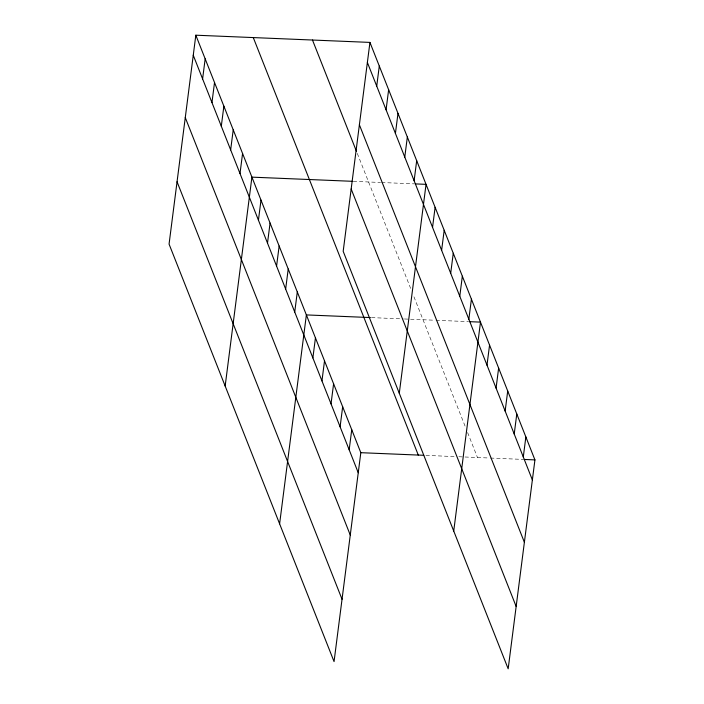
<?xml version="1.0" encoding="UTF-8"?>
<svg xmlns="http://www.w3.org/2000/svg" width="704" height="704" viewBox="0 0 704 704"><rect width="100%" height="100%" fill="white"/><g stroke="black" fill="none" stroke-linecap="round" stroke-linejoin="round"><path stroke-width="0.53" stroke-dasharray="3.52 2.64" d="M353.232 181.342L380.503 182.468M381.594 182.512L414.11 183.858M371.501 317.618L403.295 318.93M404.395 318.974L434.958 320.241M436.04 320.285L468.565 321.631M425.955 455.391L454.458 456.57M458.841 456.746L489.403 458.014M490.486 458.058L523.01 459.404M357.28 153.393L410.802 288.798M413.952 296.789L465.643 427.566M467.614 432.564L477.479 457.521"/><path stroke-width="1.06" d="M195.826 35.2L169.066 244.103L334.057 661.593L360.818 452.69L195.826 35.2L369.943 42.407L534.934 459.897L508.174 668.8L343.182 251.31L369.943 42.407M202.602 78.91L205.172 58.854M211.957 102.573L214.526 82.518M221.302 126.227L223.872 106.172M230.657 149.882L233.226 129.835M240.002 173.545L242.572 153.49M225.157 386.047L251.918 177.144L352.132 181.298M258.43 220.158L260.999 200.112M267.502 243.126L270.072 223.071M276.575 266.086L279.145 246.03M285.657 289.045L288.218 268.998M294.73 312.013L297.299 291.958M279.611 523.82L306.372 314.917L370.41 317.566M312.875 357.931L315.445 337.885M321.957 380.899L324.518 360.844M331.03 403.858L333.599 383.803M376.719 86.117L379.289 66.07M340.102 426.818L342.672 406.762M386.074 109.78L388.643 89.725M349.175 449.786L351.745 429.73M395.419 133.434L397.989 113.379M404.774 157.098L407.343 137.042M414.119 180.752L416.689 160.697M399.282 393.254L426.043 184.351L415.202 183.902M432.546 227.374L435.116 207.319M441.619 250.334L444.189 230.278M450.692 273.293L453.262 253.238M459.774 296.261L462.343 276.206M468.846 319.22L471.416 299.165M453.728 531.027L480.489 322.124L469.647 321.675M486.992 365.147L489.562 345.092M496.074 388.106L498.634 368.051M505.146 411.066L507.716 391.01M514.219 434.034L516.789 413.978M523.292 456.993L525.862 436.938M360.818 452.69L423.764 455.294M524.102 459.448L534.934 459.897M367.374 62.462L532.374 479.952M359.383 124.784L524.383 542.274M312.479 40.031L356.506 151.422M351.164 188.989L516.164 606.478M253.282 37.576L418.282 455.066M193.257 55.255L358.248 472.745M185.266 117.577L350.266 535.066M177.047 181.782L342.047 599.271"/></g></svg>
